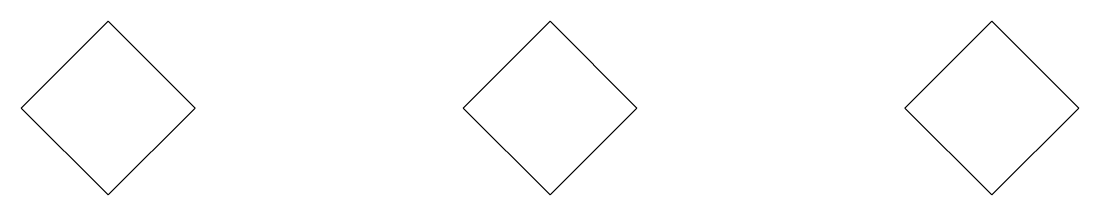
# Model space of a CAD drawing. Extents: x 9.19 to 15.27, y -19.43 to -18.43.
import ezdxf

# ---------------------------------------------------------------- set-up
doc = ezdxf.new("R2010")
doc.units = 0
doc.layers.add('LAYER_1', color=7, linetype='CONTINUOUS')

# ---------------------------------------------------------------- blocks, each defined once
blk = doc.blocks.new('BLOCK_3')
at = {"layer": 'LAYER_1', "color": 93}
blk.add_lwpolyline([(12.734, -18.9319), (12.234, -19.4319), (11.734, -18.9319), (12.234, -18.4319), (12.734, -18.9319), (12.734, -18.9319)], dxfattribs=at)
blk = doc.blocks.new('BLOCK_4')
at = {"layer": 'LAYER_1', "color": 93}
blk.add_lwpolyline([(15.274, -18.9319), (14.774, -19.4319), (14.274, -18.9319), (14.774, -18.4319), (15.274, -18.9319), (15.274, -18.9319)], dxfattribs=at)
blk = doc.blocks.new('BLOCK_5')
at = {"layer": 'LAYER_1', "color": 93}
blk.add_lwpolyline([(10.194, -18.9319), (9.694, -19.4319), (9.194, -18.9319), (9.694, -18.4319), (10.194, -18.9319), (10.194, -18.9319)], dxfattribs=at)
blk = doc.blocks.new('BLOCK_2')
at = {"layer": 'LAYER_1'}
for name in ['BLOCK_5', 'BLOCK_3', 'BLOCK_4']:
    blk.add_blockref(name, (0, 0), dxfattribs=at)

msp = doc.modelspace()

# ---------------------------------------------------------------- block references
at = {"layer": 'LAYER_1'}
msp.add_blockref('BLOCK_2', (0, 0), dxfattribs=at)

doc.saveas('drawing.dxf')
